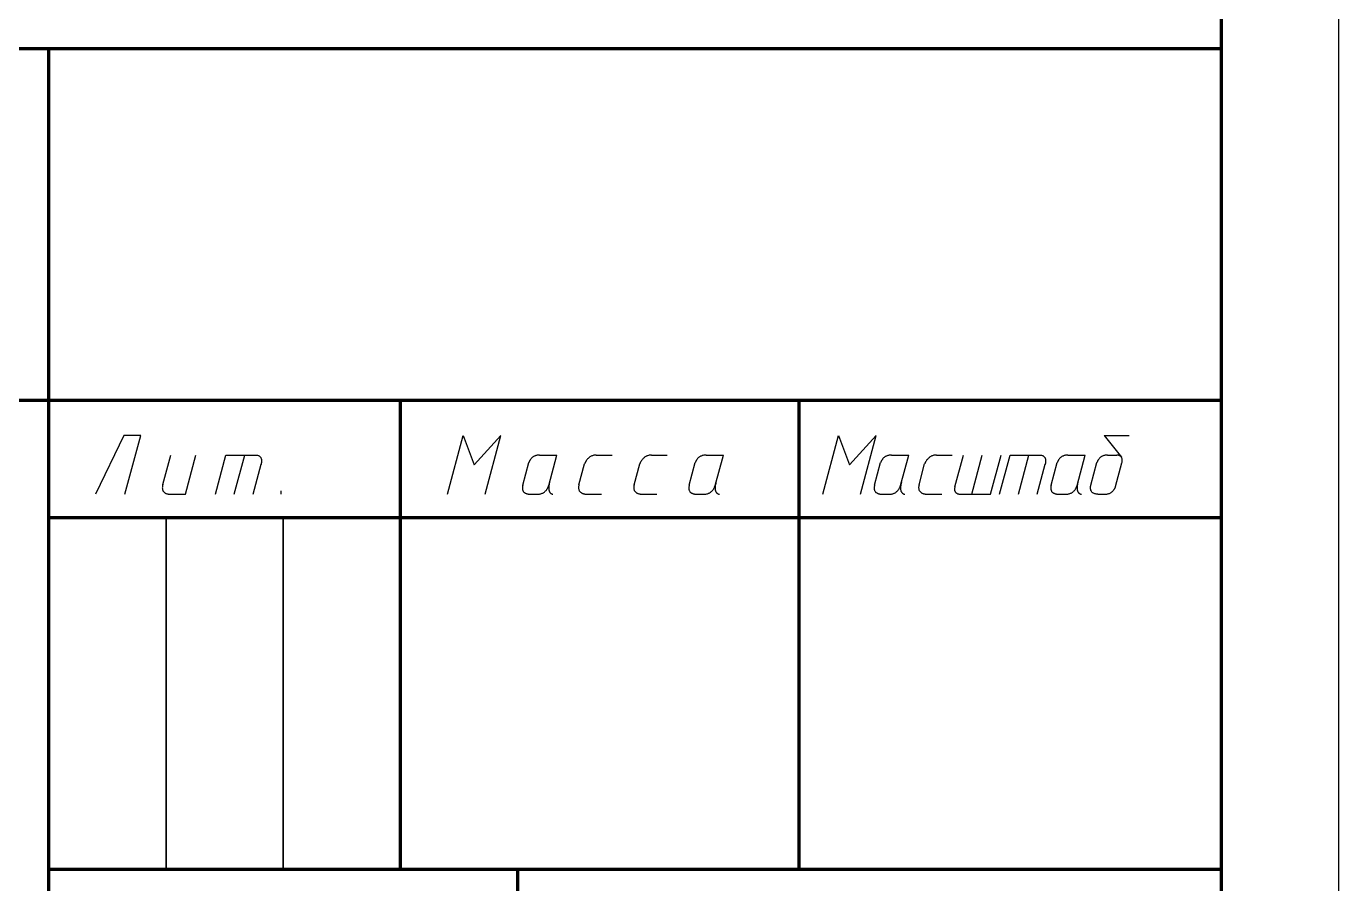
# Model space of a CAD drawing. Extents: x -100 to 346, y -219 to 96.
# Drawn here: x 261.9 to 345.8, y -182.1 to -127.2 of the extents above; entities that cross this region are included whole.
import ezdxf

# ---------------------------------------------------------------- set-up
doc = ezdxf.new("R2010")
doc.units = 0
doc.layers.get('0').update_dxf_attribs({"linetype": 'CONTINUOUS', "lineweight": 25})

msp = doc.modelspace()

# ---------------------------------------------------------------- linework, layer by layer
msp.add_line((345.848, -218.656), (345.848, 96.344))
at = {"lineweight": 70}
for p, q in [((338.348, -211.156), (338.348, 88.844)), ((60.848, -128.656), (338.348, -128.656)), ((263.348, -211.156), (263.348, -128.656)), ((158.348, -151.156), (338.348, -151.156)), ((285.848, -181.156), (285.848, -151.156)), ((311.348, -181.156), (311.348, -151.156)), ((263.348, -158.656), (338.348, -158.656)), ((285.848, -181.156), (263.348, -181.156)), ((338.348, -181.156), (285.848, -181.156)), ((293.348, -188.656), (293.348, -181.156))]:
    msp.add_line(p, q, dxfattribs=at)
at = {"linetype": 'CONTINUOUS', "lineweight": 25}
for p, q in [((268.157, -153.406), (266.348, -157.156)), ((269.228, -153.406), (268.157, -153.406)), ((268.223, -157.156), (269.228, -153.406)), ((288.848, -157.156), (289.853, -153.406)), ((288.848, -157.156), (289.853, -153.406)), ((289.853, -153.406), (290.555, -155.281)), ((292.261, -153.406), (290.555, -155.281)), ((291.257, -157.156), (292.261, -153.406)), ((270.642, -156.545), (271.148, -154.656)), ((272.086, -157.156), (272.756, -154.656)), ((274.006, -157.156), (274.676, -154.656)), ((274.676, -154.656), (276.563, -154.656)), ((275.21, -157.156), (275.88, -154.656)), ((276.415, -157.156), (276.926, -155.247)), ((276.563, -154.656), (276.612, -154.658)), ((276.612, -154.658), (276.657, -154.662)), ((276.657, -154.662), (276.698, -154.67)), ((276.698, -154.67), (276.735, -154.681)), ((276.735, -154.681), (276.769, -154.695)), ((276.769, -154.695), (276.799, -154.71)), ((276.799, -154.71), (276.826, -154.728)), ((276.826, -154.728), (276.85, -154.748)), ((276.85, -154.748), (276.871, -154.77)), ((276.871, -154.77), (276.889, -154.793)), ((276.889, -154.793), (276.904, -154.817)), ((276.904, -154.817), (276.917, -154.843)), ((276.917, -154.843), (276.928, -154.869)), ((276.926, -155.248), (276.924, -155.254)), ((276.928, -155.239), (276.926, -155.248)), ((276.928, -154.869), (276.937, -154.896)), ((276.931, -155.227), (276.928, -155.239)), ((276.934, -155.213), (276.931, -155.227)), ((276.938, -155.196), (276.934, -155.213)), ((276.937, -154.896), (276.944, -154.924)), ((276.941, -155.178), (276.938, -155.196)), ((276.945, -155.157), (276.941, -155.178)), ((276.944, -154.924), (276.949, -154.952)), ((276.948, -155.135), (276.945, -155.157)), ((276.951, -155.112), (276.948, -155.135)), ((276.949, -154.952), (276.952, -154.979)), ((276.953, -155.087), (276.951, -155.112)), ((276.952, -154.979), (276.954, -155.007)), ((276.954, -155.061), (276.953, -155.087)), ((276.954, -155.007), (276.955, -155.034)), ((276.955, -155.034), (276.954, -155.061)), ((293.665, -156.583), (294.052, -155.138)), ((294.054, -155.133), (294.052, -155.137)), ((294.052, -155.137), (294.052, -155.138)), ((294.056, -155.126), (294.054, -155.133)), ((294.059, -155.116), (294.056, -155.126)), ((294.063, -155.105), (294.059, -155.116)), ((294.069, -155.091), (294.063, -155.105)), ((294.076, -155.076), (294.069, -155.091)), ((294.083, -155.058), (294.076, -155.076)), ((294.092, -155.04), (294.083, -155.058)), ((294.103, -155.02), (294.092, -155.04)), ((294.115, -154.999), (294.103, -155.02)), ((294.128, -154.977), (294.115, -154.999)), ((294.143, -154.955), (294.128, -154.977)), ((294.16, -154.932), (294.143, -154.955)), ((294.178, -154.909), (294.16, -154.932)), ((294.198, -154.885), (294.178, -154.909)), ((294.219, -154.862), (294.198, -154.885)), ((294.243, -154.839), (294.219, -154.862)), ((294.268, -154.817), (294.243, -154.839)), ((294.295, -154.795), (294.268, -154.817)), ((294.324, -154.774), (294.295, -154.795)), ((294.356, -154.754), (294.324, -154.774)), ((294.389, -154.736), (294.356, -154.754)), ((294.425, -154.719), (294.389, -154.736)), ((294.463, -154.703), (294.425, -154.719)), ((294.503, -154.689), (294.463, -154.703)), ((294.545, -154.678), (294.503, -154.689)), ((294.59, -154.669), (294.545, -154.678)), ((294.638, -154.662), (294.59, -154.669)), ((294.687, -154.657), (294.638, -154.662)), ((294.74, -154.656), (294.687, -154.657)), ((294.74, -154.656), (295.848, -154.656)), ((295.327, -156.599), (295.848, -154.656)), ((297.258, -156.559), (297.616, -155.221)), ((297.618, -155.218), (297.616, -155.221)), ((297.616, -155.221), (297.616, -155.221)), ((297.62, -155.211), (297.618, -155.218)), ((297.624, -155.201), (297.62, -155.211)), ((297.63, -155.188), (297.624, -155.201)), ((297.636, -155.173), (297.63, -155.188)), ((297.644, -155.155), (297.636, -155.173)), ((297.654, -155.136), (297.644, -155.155)), ((297.665, -155.114), (297.654, -155.136)), ((297.678, -155.091), (297.665, -155.114)), ((297.692, -155.066), (297.678, -155.091)), ((297.708, -155.041), (297.692, -155.066)), ((297.725, -155.014), (297.708, -155.041)), ((297.744, -154.987), (297.725, -155.014)), ((297.765, -154.959), (297.744, -154.987)), ((297.788, -154.932), (297.765, -154.959)), ((297.812, -154.904), (297.788, -154.932)), ((297.839, -154.876), (297.812, -154.904)), ((297.867, -154.849), (297.839, -154.876)), ((297.897, -154.823), (297.867, -154.849)), ((297.929, -154.798), (297.897, -154.823)), ((297.963, -154.774), (297.929, -154.798)), ((298, -154.752), (297.963, -154.774)), ((298.038, -154.732), (298, -154.752)), ((298.078, -154.713), (298.038, -154.732)), ((298.121, -154.696), (298.078, -154.713)), ((298.166, -154.682), (298.121, -154.696)), ((298.213, -154.671), (298.166, -154.682)), ((298.262, -154.663), (298.213, -154.671)), ((298.314, -154.658), (298.262, -154.663)), ((298.368, -154.656), (298.314, -154.658)), ((298.368, -154.656), (299.376, -154.656)), ((300.786, -156.559), (301.144, -155.221)), ((301.145, -155.221), (301.144, -155.221)), ((301.146, -155.218), (301.145, -155.221)), ((301.149, -155.211), (301.146, -155.218)), ((301.153, -155.201), (301.149, -155.211)), ((301.158, -155.188), (301.153, -155.201)), ((301.164, -155.173), (301.158, -155.188)), ((301.173, -155.155), (301.164, -155.173)), ((301.182, -155.136), (301.173, -155.155)), ((301.193, -155.114), (301.182, -155.136)), ((301.206, -155.091), (301.193, -155.114)), ((301.22, -155.066), (301.206, -155.091)), ((301.236, -155.041), (301.22, -155.066)), ((301.253, -155.014), (301.236, -155.041)), ((301.272, -154.987), (301.253, -155.014)), ((301.293, -154.959), (301.272, -154.987)), ((301.316, -154.932), (301.293, -154.959)), ((301.341, -154.904), (301.316, -154.932)), ((301.367, -154.876), (301.341, -154.904)), ((301.395, -154.849), (301.367, -154.876)), ((301.425, -154.823), (301.395, -154.849)), ((301.457, -154.798), (301.425, -154.823)), ((301.492, -154.774), (301.457, -154.798)), ((301.528, -154.752), (301.492, -154.774)), ((301.566, -154.732), (301.528, -154.752)), ((301.607, -154.713), (301.566, -154.732)), ((301.649, -154.696), (301.607, -154.713)), ((301.694, -154.682), (301.649, -154.696)), ((301.741, -154.671), (301.694, -154.682)), ((301.79, -154.663), (301.741, -154.671)), ((301.842, -154.658), (301.79, -154.663)), ((301.896, -154.656), (301.842, -154.658)), ((301.896, -154.656), (302.904, -154.656)), ((304.308, -156.583), (304.695, -155.138)), ((304.697, -155.133), (304.695, -155.137)), ((304.695, -155.137), (304.695, -155.138)), ((304.699, -155.126), (304.697, -155.133)), ((304.702, -155.116), (304.699, -155.126)), ((304.706, -155.105), (304.702, -155.116)), ((304.712, -155.091), (304.706, -155.105)), ((304.718, -155.076), (304.712, -155.091)), ((304.726, -155.058), (304.718, -155.076)), ((304.735, -155.04), (304.726, -155.058)), ((304.746, -155.02), (304.735, -155.04)), ((304.758, -154.999), (304.746, -155.02)), ((304.771, -154.977), (304.758, -154.999)), ((304.786, -154.955), (304.771, -154.977)), ((304.803, -154.932), (304.786, -154.955)), ((304.821, -154.909), (304.803, -154.932)), ((304.841, -154.885), (304.821, -154.909)), ((304.862, -154.862), (304.841, -154.885)), ((304.886, -154.839), (304.862, -154.862)), ((304.911, -154.817), (304.886, -154.839)), ((304.938, -154.795), (304.911, -154.817)), ((304.967, -154.774), (304.938, -154.795)), ((304.999, -154.754), (304.967, -154.774)), ((305.032, -154.736), (304.999, -154.754)), ((305.068, -154.719), (305.032, -154.736)), ((305.106, -154.703), (305.068, -154.719)), ((305.146, -154.689), (305.106, -154.703)), ((305.188, -154.678), (305.146, -154.689)), ((305.233, -154.669), (305.188, -154.678)), ((305.281, -154.662), (305.233, -154.669)), ((305.33, -154.657), (305.281, -154.662)), ((305.383, -154.656), (305.33, -154.657)), ((305.383, -154.656), (306.491, -154.656)), ((305.97, -156.599), (306.491, -154.656)), ((270.613, -156.706), (270.612, -156.753)), ((270.612, -156.753), (270.613, -156.796)), ((270.619, -156.656), (270.613, -156.706)), ((270.613, -156.796), (270.619, -156.836)), ((270.628, -156.603), (270.619, -156.656)), ((270.619, -156.836), (270.627, -156.873)), ((270.627, -156.873), (270.638, -156.907)), ((270.642, -156.545), (270.628, -156.603)), ((270.638, -156.907), (270.651, -156.938)), ((270.651, -156.938), (270.667, -156.966)), ((278.205, -157.156), (278.205, -156.948)), ((293.639, -156.734), (293.638, -156.778)), ((293.638, -156.778), (293.64, -156.818)), ((293.644, -156.687), (293.639, -156.734)), ((293.64, -156.818), (293.646, -156.856)), ((293.652, -156.637), (293.644, -156.687)), ((293.646, -156.856), (293.655, -156.89)), ((293.665, -156.583), (293.652, -156.637)), ((293.655, -156.89), (293.666, -156.922)), ((293.666, -156.922), (293.679, -156.951)), ((293.679, -156.951), (293.695, -156.978)), ((295.103, -156.971), (295.128, -156.945)), ((295.128, -156.945), (295.152, -156.919)), ((295.152, -156.919), (295.174, -156.892)), ((295.174, -156.892), (295.194, -156.865)), ((295.194, -156.865), (295.213, -156.839)), ((295.213, -156.839), (295.23, -156.812)), ((295.23, -156.812), (295.246, -156.786)), ((295.246, -156.786), (295.26, -156.761)), ((295.26, -156.761), (295.272, -156.737)), ((295.272, -156.737), (295.283, -156.714)), ((295.283, -156.714), (295.293, -156.693)), ((295.293, -156.693), (295.301, -156.673)), ((295.301, -156.673), (295.308, -156.655)), ((295.308, -156.655), (295.314, -156.639)), ((295.314, -156.639), (295.319, -156.626)), ((295.319, -156.626), (295.323, -156.615)), ((295.323, -156.615), (295.325, -156.606)), ((295.324, -156.718), (295.323, -156.767)), ((295.323, -156.767), (295.324, -156.812)), ((295.328, -156.666), (295.324, -156.718)), ((295.324, -156.812), (295.328, -156.853)), ((295.325, -156.606), (295.327, -156.601)), ((295.327, -156.601), (295.327, -156.599)), ((295.335, -156.609), (295.328, -156.666)), ((295.328, -156.853), (295.334, -156.891)), ((295.334, -156.891), (295.342, -156.925)), ((295.346, -156.549), (295.335, -156.609)), ((295.342, -156.925), (295.352, -156.957)), ((295.359, -156.484), (295.346, -156.549)), ((295.352, -156.957), (295.363, -156.985)), ((295.377, -156.414), (295.359, -156.484)), ((297.236, -156.667), (297.232, -156.716)), ((297.232, -156.716), (297.232, -156.762)), ((297.232, -156.762), (297.235, -156.804)), ((297.235, -156.804), (297.242, -156.843)), ((297.245, -156.615), (297.236, -156.667)), ((297.242, -156.843), (297.252, -156.879)), ((297.258, -156.559), (297.245, -156.615)), ((297.252, -156.879), (297.265, -156.912)), ((297.265, -156.912), (297.281, -156.943)), ((297.281, -156.943), (297.299, -156.97)), ((300.764, -156.667), (300.76, -156.716)), ((300.76, -156.716), (300.76, -156.762)), ((300.76, -156.762), (300.763, -156.804)), ((300.763, -156.804), (300.77, -156.843)), ((300.773, -156.615), (300.764, -156.667)), ((300.77, -156.843), (300.78, -156.879)), ((300.786, -156.559), (300.773, -156.615)), ((300.78, -156.879), (300.793, -156.912)), ((300.793, -156.912), (300.809, -156.943)), ((300.809, -156.943), (300.827, -156.97)), ((304.282, -156.734), (304.281, -156.778)), ((304.281, -156.778), (304.283, -156.818)), ((304.287, -156.687), (304.282, -156.734)), ((304.283, -156.818), (304.289, -156.856)), ((304.295, -156.637), (304.287, -156.687)), ((304.289, -156.856), (304.297, -156.89)), ((304.308, -156.583), (304.295, -156.637)), ((304.297, -156.89), (304.309, -156.922)), ((304.309, -156.922), (304.322, -156.951)), ((304.322, -156.951), (304.338, -156.978)), ((305.746, -156.971), (305.771, -156.945)), ((305.771, -156.945), (305.795, -156.919)), ((305.795, -156.919), (305.817, -156.892)), ((305.817, -156.892), (305.837, -156.865)), ((305.837, -156.865), (305.856, -156.839)), ((305.856, -156.839), (305.873, -156.812)), ((305.873, -156.812), (305.889, -156.786)), ((305.889, -156.786), (305.902, -156.761)), ((305.902, -156.761), (305.915, -156.737)), ((305.915, -156.737), (305.926, -156.714)), ((305.926, -156.714), (305.936, -156.693)), ((305.936, -156.693), (305.944, -156.673)), ((305.944, -156.673), (305.951, -156.655)), ((305.951, -156.655), (305.957, -156.639)), ((305.957, -156.639), (305.962, -156.626)), ((305.962, -156.626), (305.966, -156.615)), ((305.966, -156.615), (305.968, -156.606)), ((305.967, -156.718), (305.966, -156.767)), ((305.966, -156.767), (305.967, -156.812)), ((305.971, -156.666), (305.967, -156.718)), ((305.967, -156.812), (305.971, -156.853)), ((305.968, -156.606), (305.97, -156.601)), ((305.97, -156.601), (305.97, -156.599)), ((305.978, -156.609), (305.971, -156.666)), ((305.971, -156.853), (305.977, -156.891)), ((305.977, -156.891), (305.985, -156.925)), ((305.989, -156.549), (305.978, -156.609)), ((305.985, -156.925), (305.995, -156.957)), ((306.002, -156.484), (305.989, -156.549)), ((305.995, -156.957), (306.006, -156.985)), ((306.02, -156.414), (306.002, -156.484)), ((270.667, -156.966), (270.684, -156.992)), ((270.684, -156.992), (270.704, -157.015)), ((270.704, -157.015), (270.724, -157.036)), ((270.724, -157.036), (270.747, -157.055)), ((270.747, -157.055), (270.77, -157.072)), ((270.77, -157.072), (270.794, -157.087)), ((270.794, -157.087), (270.818, -157.1)), ((270.818, -157.1), (270.843, -157.111)), ((270.843, -157.111), (270.867, -157.12)), ((270.867, -157.12), (270.892, -157.129)), ((270.892, -157.129), (270.916, -157.135)), ((270.916, -157.135), (270.939, -157.141)), ((270.939, -157.141), (270.961, -157.145)), ((270.961, -157.145), (270.982, -157.149)), ((270.982, -157.149), (271.001, -157.151)), ((271.001, -157.151), (271.019, -157.153)), ((271.019, -157.153), (271.035, -157.155)), ((271.035, -157.155), (271.048, -157.155)), ((271.048, -157.155), (271.059, -157.156)), ((271.059, -157.156), (271.068, -157.156)), ((271.068, -157.156), (271.073, -157.156)), ((271.073, -157.156), (272.086, -157.156)), ((293.695, -156.978), (293.713, -157.002)), ((293.713, -157.002), (293.732, -157.024)), ((293.732, -157.024), (293.753, -157.044)), ((293.753, -157.044), (293.775, -157.061)), ((293.775, -157.061), (293.798, -157.077)), ((293.798, -157.077), (293.822, -157.091)), ((293.822, -157.091), (293.846, -157.103)), ((293.846, -157.103), (293.871, -157.114)), ((293.871, -157.114), (293.895, -157.123)), ((293.895, -157.123), (293.919, -157.13)), ((293.919, -157.13), (293.943, -157.137)), ((293.943, -157.137), (293.966, -157.142)), ((293.966, -157.142), (293.987, -157.146)), ((293.987, -157.146), (294.008, -157.149)), ((294.008, -157.149), (294.027, -157.152)), ((294.027, -157.152), (294.044, -157.153)), ((294.044, -157.153), (294.059, -157.155)), ((294.059, -157.155), (294.072, -157.155)), ((294.072, -157.155), (294.083, -157.156)), ((294.083, -157.156), (294.091, -157.156)), ((294.091, -157.156), (294.095, -157.156)), ((294.095, -157.156), (294.635, -157.156)), ((294.635, -157.156), (294.687, -157.154)), ((294.687, -157.154), (294.735, -157.149)), ((294.735, -157.149), (294.782, -157.141)), ((294.782, -157.141), (294.826, -157.131)), ((294.826, -157.131), (294.868, -157.117)), ((294.868, -157.117), (294.908, -157.102)), ((294.908, -157.102), (294.945, -157.084)), ((294.945, -157.084), (294.981, -157.064)), ((294.981, -157.064), (295.014, -157.043)), ((295.014, -157.043), (295.046, -157.02)), ((295.046, -157.02), (295.075, -156.996)), ((295.075, -156.996), (295.103, -156.971)), ((295.363, -156.985), (295.375, -157.011)), ((295.375, -157.011), (295.389, -157.034)), ((295.389, -157.034), (295.404, -157.054)), ((295.404, -157.054), (295.419, -157.072)), ((295.419, -157.072), (295.435, -157.088)), ((295.435, -157.088), (295.451, -157.101)), ((295.451, -157.101), (295.467, -157.113)), ((295.467, -157.113), (295.483, -157.123)), ((295.483, -157.123), (295.499, -157.131)), ((295.499, -157.131), (295.515, -157.138)), ((295.515, -157.138), (295.529, -157.143)), ((295.529, -157.143), (295.543, -157.147)), ((295.543, -157.147), (295.555, -157.15)), ((295.555, -157.15), (295.567, -157.153)), ((295.567, -157.153), (295.576, -157.154)), ((295.576, -157.154), (295.584, -157.155)), ((295.584, -157.155), (295.59, -157.156)), ((295.59, -157.156), (295.593, -157.156)), ((295.593, -157.156), (295.595, -157.156)), ((297.299, -156.97), (297.319, -156.996)), ((297.319, -156.996), (297.341, -157.018)), ((297.341, -157.018), (297.364, -157.039)), ((297.364, -157.039), (297.389, -157.057)), ((297.389, -157.057), (297.414, -157.074)), ((297.414, -157.074), (297.441, -157.088)), ((297.441, -157.088), (297.467, -157.101)), ((297.467, -157.101), (297.494, -157.112)), ((297.494, -157.112), (297.521, -157.121)), ((297.521, -157.121), (297.547, -157.129)), ((297.547, -157.129), (297.573, -157.136)), ((297.573, -157.136), (297.598, -157.141)), ((297.598, -157.141), (297.621, -157.146)), ((297.621, -157.146), (297.643, -157.149)), ((297.643, -157.149), (297.664, -157.152)), ((297.664, -157.152), (297.682, -157.153)), ((297.682, -157.153), (297.698, -157.155)), ((297.698, -157.155), (297.711, -157.155)), ((297.711, -157.155), (297.722, -157.156)), ((297.722, -157.156), (297.729, -157.156)), ((297.729, -157.156), (297.733, -157.156)), ((297.733, -157.156), (298.706, -157.156)), ((300.827, -156.97), (300.847, -156.996)), ((300.847, -156.996), (300.869, -157.018)), ((300.869, -157.018), (300.892, -157.039)), ((300.892, -157.039), (300.917, -157.057)), ((300.917, -157.057), (300.942, -157.074)), ((300.942, -157.074), (300.969, -157.088)), ((300.969, -157.088), (300.995, -157.101)), ((300.995, -157.101), (301.022, -157.112)), ((301.022, -157.112), (301.049, -157.121)), ((301.049, -157.121), (301.076, -157.129)), ((301.076, -157.129), (301.101, -157.136)), ((301.101, -157.136), (301.126, -157.141)), ((301.126, -157.141), (301.15, -157.146)), ((301.15, -157.146), (301.172, -157.149)), ((301.172, -157.149), (301.192, -157.152)), ((301.192, -157.152), (301.21, -157.153)), ((301.21, -157.153), (301.226, -157.155)), ((301.226, -157.155), (301.239, -157.155)), ((301.239, -157.155), (301.25, -157.156)), ((301.25, -157.156), (301.257, -157.156)), ((301.257, -157.156), (301.261, -157.156)), ((301.261, -157.156), (302.234, -157.156)), ((304.338, -156.978), (304.356, -157.002)), ((304.356, -157.002), (304.375, -157.024)), ((304.375, -157.024), (304.396, -157.044)), ((304.396, -157.044), (304.418, -157.061)), ((304.418, -157.061), (304.441, -157.077)), ((304.441, -157.077), (304.465, -157.091)), ((304.465, -157.091), (304.489, -157.103)), ((304.489, -157.103), (304.514, -157.114)), ((304.514, -157.114), (304.538, -157.123)), ((304.538, -157.123), (304.562, -157.13)), ((304.562, -157.13), (304.586, -157.137)), ((304.586, -157.137), (304.608, -157.142)), ((304.608, -157.142), (304.63, -157.146)), ((304.63, -157.146), (304.651, -157.149)), ((304.651, -157.149), (304.67, -157.152)), ((304.67, -157.152), (304.687, -157.153)), ((304.687, -157.153), (304.702, -157.155)), ((304.702, -157.155), (304.715, -157.155)), ((304.715, -157.155), (304.726, -157.156)), ((304.726, -157.156), (304.734, -157.156)), ((304.734, -157.156), (304.738, -157.156)), ((304.738, -157.156), (305.278, -157.156)), ((305.278, -157.156), (305.33, -157.154)), ((305.33, -157.154), (305.378, -157.149)), ((305.378, -157.149), (305.425, -157.141)), ((305.425, -157.141), (305.469, -157.131)), ((305.469, -157.131), (305.511, -157.117)), ((305.511, -157.117), (305.551, -157.102)), ((305.551, -157.102), (305.588, -157.084)), ((305.588, -157.084), (305.624, -157.064)), ((305.624, -157.064), (305.657, -157.043)), ((305.657, -157.043), (305.689, -157.02)), ((305.689, -157.02), (305.718, -156.996)), ((305.718, -156.996), (305.746, -156.971)), ((306.006, -156.985), (306.018, -157.011)), ((306.018, -157.011), (306.032, -157.034)), ((306.032, -157.034), (306.047, -157.054)), ((306.047, -157.054), (306.062, -157.072)), ((306.062, -157.072), (306.078, -157.088)), ((306.078, -157.088), (306.094, -157.101)), ((306.094, -157.101), (306.11, -157.113)), ((306.11, -157.113), (306.126, -157.123)), ((306.126, -157.123), (306.142, -157.131)), ((306.142, -157.131), (306.158, -157.138)), ((306.158, -157.138), (306.172, -157.143)), ((306.172, -157.143), (306.186, -157.147)), ((306.186, -157.147), (306.198, -157.15)), ((306.198, -157.15), (306.209, -157.153)), ((306.209, -157.153), (306.219, -157.154)), ((306.219, -157.154), (306.227, -157.155)), ((306.227, -157.155), (306.233, -157.156)), ((306.233, -157.156), (306.236, -157.156)), ((306.236, -157.156), (306.238, -157.156))]:
    msp.add_line(p, q, dxfattribs=at)
at = {"color": 7, "linetype": 'CONTINUOUS', "lineweight": 25}
for p, q in [((312.848, -157.156), (313.853, -153.406)), ((312.848, -157.156), (313.853, -153.406)), ((313.853, -153.406), (314.555, -155.281)), ((316.261, -153.406), (314.555, -155.281)), ((315.257, -157.156), (316.261, -153.406)), ((330.844, -153.406), (332.453, -153.406)), ((330.844, -153.406), (331.951, -154.797)), ((316.165, -156.583), (316.552, -155.138)), ((316.554, -155.133), (316.552, -155.137)), ((316.552, -155.137), (316.552, -155.138)), ((316.556, -155.126), (316.554, -155.133)), ((316.559, -155.116), (316.556, -155.126)), ((316.563, -155.105), (316.559, -155.116)), ((316.569, -155.091), (316.563, -155.105)), ((316.576, -155.076), (316.569, -155.091)), ((316.583, -155.058), (316.576, -155.076)), ((316.592, -155.04), (316.583, -155.058)), ((316.603, -155.02), (316.592, -155.04)), ((316.615, -154.999), (316.603, -155.02)), ((316.628, -154.977), (316.615, -154.999)), ((316.643, -154.955), (316.628, -154.977)), ((316.66, -154.932), (316.643, -154.955)), ((316.678, -154.909), (316.66, -154.932)), ((316.698, -154.885), (316.678, -154.909)), ((316.719, -154.862), (316.698, -154.885)), ((316.743, -154.839), (316.719, -154.862)), ((316.768, -154.817), (316.743, -154.839)), ((316.795, -154.795), (316.768, -154.817)), ((316.824, -154.774), (316.795, -154.795)), ((316.856, -154.754), (316.824, -154.774)), ((316.889, -154.736), (316.856, -154.754)), ((316.925, -154.719), (316.889, -154.736)), ((316.963, -154.703), (316.925, -154.719)), ((317.003, -154.689), (316.963, -154.703)), ((317.045, -154.678), (317.003, -154.689)), ((317.09, -154.669), (317.045, -154.678)), ((317.138, -154.662), (317.09, -154.669)), ((317.187, -154.657), (317.138, -154.662)), ((317.24, -154.656), (317.187, -154.657)), ((317.24, -154.656), (318.348, -154.656)), ((317.827, -156.599), (318.348, -154.656)), ((319.008, -156.559), (319.366, -155.221)), ((319.368, -155.218), (319.366, -155.221)), ((319.366, -155.221), (319.366, -155.221)), ((319.37, -155.211), (319.368, -155.218)), ((319.374, -155.201), (319.37, -155.211)), ((319.38, -155.188), (319.374, -155.201)), ((319.386, -155.173), (319.38, -155.188)), ((319.394, -155.155), (319.386, -155.173)), ((319.404, -155.136), (319.394, -155.155)), ((319.415, -155.114), (319.404, -155.136)), ((319.428, -155.091), (319.415, -155.114)), ((319.442, -155.066), (319.428, -155.091)), ((319.458, -155.041), (319.442, -155.066)), ((319.475, -155.014), (319.458, -155.041)), ((319.494, -154.987), (319.475, -155.014)), ((319.515, -154.959), (319.494, -154.987)), ((319.538, -154.932), (319.515, -154.959)), ((319.562, -154.904), (319.538, -154.932)), ((319.589, -154.876), (319.562, -154.904)), ((319.617, -154.849), (319.589, -154.876)), ((319.647, -154.823), (319.617, -154.849)), ((319.679, -154.798), (319.647, -154.823)), ((319.713, -154.774), (319.679, -154.798)), ((319.75, -154.752), (319.713, -154.774)), ((319.788, -154.732), (319.75, -154.752)), ((319.828, -154.713), (319.788, -154.732)), ((319.871, -154.696), (319.828, -154.713)), ((319.916, -154.682), (319.871, -154.696)), ((319.963, -154.671), (319.916, -154.682)), ((320.012, -154.663), (319.963, -154.671)), ((320.064, -154.658), (320.012, -154.663)), ((320.118, -154.656), (320.064, -154.658)), ((320.118, -154.656), (321.126, -154.656)), ((321.301, -156.69), (321.846, -154.656)), ((322.38, -157.156), (323.05, -154.656)), ((323.584, -157.156), (324.254, -154.656)), ((324.154, -157.156), (324.824, -154.656)), ((324.824, -154.656), (326.711, -154.656)), ((325.358, -157.156), (326.028, -154.656)), ((326.563, -157.156), (327.074, -155.247)), ((326.711, -154.656), (326.76, -154.658)), ((326.76, -154.658), (326.805, -154.662)), ((326.805, -154.662), (326.846, -154.67)), ((326.846, -154.67), (326.883, -154.681)), ((326.883, -154.681), (326.917, -154.695)), ((326.917, -154.695), (326.947, -154.71)), ((326.947, -154.71), (326.974, -154.728)), ((326.974, -154.728), (326.998, -154.748)), ((326.998, -154.748), (327.019, -154.77)), ((327.019, -154.77), (327.037, -154.793)), ((327.037, -154.793), (327.052, -154.817)), ((327.052, -154.817), (327.065, -154.843)), ((327.065, -154.843), (327.076, -154.869)), ((327.074, -155.248), (327.072, -155.254)), ((327.076, -155.239), (327.074, -155.248)), ((327.076, -154.869), (327.085, -154.896)), ((327.079, -155.227), (327.076, -155.239)), ((327.082, -155.213), (327.079, -155.227)), ((327.086, -155.196), (327.082, -155.213)), ((327.085, -154.896), (327.092, -154.924)), ((327.09, -155.178), (327.086, -155.196)), ((327.093, -155.157), (327.09, -155.178)), ((327.092, -154.924), (327.097, -154.952)), ((327.096, -155.135), (327.093, -155.157)), ((327.099, -155.112), (327.096, -155.135)), ((327.097, -154.952), (327.1, -154.979)), ((327.101, -155.087), (327.099, -155.112)), ((327.1, -154.979), (327.102, -155.007)), ((327.102, -155.061), (327.101, -155.087)), ((327.102, -155.007), (327.103, -155.034)), ((327.103, -155.034), (327.102, -155.061)), ((327.456, -156.583), (327.843, -155.138)), ((327.844, -155.137), (327.843, -155.138)), ((327.845, -155.133), (327.844, -155.137)), ((327.847, -155.126), (327.845, -155.133)), ((327.851, -155.116), (327.847, -155.126)), ((327.855, -155.105), (327.851, -155.116)), ((327.86, -155.091), (327.855, -155.105)), ((327.867, -155.076), (327.86, -155.091)), ((327.875, -155.058), (327.867, -155.076)), ((327.884, -155.04), (327.875, -155.058)), ((327.894, -155.02), (327.884, -155.04)), ((327.906, -154.999), (327.894, -155.02)), ((327.92, -154.977), (327.906, -154.999)), ((327.935, -154.955), (327.92, -154.977)), ((327.951, -154.932), (327.935, -154.955)), ((327.969, -154.909), (327.951, -154.932)), ((327.989, -154.885), (327.969, -154.909)), ((328.011, -154.862), (327.989, -154.885)), ((328.034, -154.839), (328.011, -154.862)), ((328.059, -154.817), (328.034, -154.839)), ((328.087, -154.795), (328.059, -154.817)), ((328.116, -154.774), (328.087, -154.795)), ((328.147, -154.754), (328.116, -154.774)), ((328.181, -154.736), (328.147, -154.754)), ((328.216, -154.719), (328.181, -154.736)), ((328.254, -154.703), (328.216, -154.719)), ((328.294, -154.689), (328.254, -154.703)), ((328.337, -154.678), (328.294, -154.689)), ((328.382, -154.669), (328.337, -154.678)), ((328.429, -154.662), (328.382, -154.669)), ((328.479, -154.657), (328.429, -154.662)), ((328.531, -154.656), (328.479, -154.657)), ((328.531, -154.656), (329.639, -154.656)), ((329.119, -156.599), (329.639, -154.656)), ((329.993, -156.582), (330.38, -155.136)), ((330.381, -155.136), (330.38, -155.136)), ((330.382, -155.133), (330.381, -155.136)), ((330.384, -155.126), (330.382, -155.133)), ((330.387, -155.118), (330.384, -155.126)), ((330.391, -155.107), (330.387, -155.118)), ((330.396, -155.093), (330.391, -155.107)), ((330.402, -155.078), (330.396, -155.093)), ((330.41, -155.061), (330.402, -155.078)), ((330.419, -155.043), (330.41, -155.061)), ((330.429, -155.023), (330.419, -155.043)), ((330.441, -155.002), (330.429, -155.023)), ((330.454, -154.98), (330.441, -155.002)), ((330.468, -154.957), (330.454, -154.98)), ((330.484, -154.934), (330.468, -154.957)), ((330.502, -154.91), (330.484, -154.934)), ((330.522, -154.887), (330.502, -154.91)), ((330.543, -154.863), (330.522, -154.887)), ((330.566, -154.84), (330.543, -154.863)), ((330.59, -154.817), (330.566, -154.84)), ((330.617, -154.795), (330.59, -154.817)), ((330.645, -154.774), (330.617, -154.795)), ((330.676, -154.754), (330.645, -154.774)), ((330.709, -154.735), (330.676, -154.754)), ((330.743, -154.718), (330.709, -154.735)), ((330.78, -154.702), (330.743, -154.718)), ((330.819, -154.688), (330.78, -154.702)), ((330.86, -154.677), (330.819, -154.688)), ((330.904, -154.668), (330.86, -154.677)), ((330.95, -154.661), (330.904, -154.668)), ((330.998, -154.657), (330.95, -154.661)), ((331.049, -154.656), (330.998, -154.657)), ((331.049, -154.656), (331.664, -154.656)), ((331.58, -156.662), (331.982, -155.163)), ((331.665, -154.656), (331.664, -154.656)), ((331.669, -154.656), (331.665, -154.656)), ((331.675, -154.656), (331.669, -154.656)), ((331.683, -154.657), (331.675, -154.656)), ((331.693, -154.658), (331.683, -154.657)), ((331.705, -154.66), (331.693, -154.658)), ((331.719, -154.662), (331.705, -154.66)), ((331.734, -154.665), (331.719, -154.662)), ((331.751, -154.669), (331.734, -154.665)), ((331.768, -154.673), (331.751, -154.669)), ((331.786, -154.679), (331.768, -154.673)), ((331.805, -154.686), (331.786, -154.679)), ((331.824, -154.694), (331.805, -154.686)), ((331.843, -154.703), (331.824, -154.694)), ((331.862, -154.714), (331.843, -154.703)), ((331.881, -154.726), (331.862, -154.714)), ((331.899, -154.74), (331.881, -154.726)), ((331.917, -154.756), (331.899, -154.74)), ((331.933, -154.773), (331.917, -154.756)), ((331.949, -154.793), (331.933, -154.773)), ((331.963, -154.814), (331.949, -154.793)), ((331.975, -154.838), (331.963, -154.814)), ((331.986, -154.864), (331.975, -154.838)), ((331.982, -155.163), (331.993, -155.115)), ((331.995, -154.892), (331.986, -154.864)), ((331.993, -155.115), (332.001, -155.071)), ((332.001, -154.922), (331.995, -154.892)), ((332.005, -154.955), (332.001, -154.922)), ((332.001, -155.071), (332.005, -155.03)), ((332.007, -154.991), (332.005, -154.955)), ((332.005, -155.03), (332.007, -154.991)), ((316.139, -156.734), (316.138, -156.778)), ((316.138, -156.778), (316.14, -156.818)), ((316.144, -156.687), (316.139, -156.734)), ((316.14, -156.818), (316.146, -156.856)), ((316.152, -156.637), (316.144, -156.687)), ((316.146, -156.856), (316.155, -156.89)), ((316.165, -156.583), (316.152, -156.637)), ((316.155, -156.89), (316.166, -156.922)), ((316.166, -156.922), (316.179, -156.951)), ((316.179, -156.951), (316.195, -156.978)), ((317.603, -156.971), (317.628, -156.945)), ((317.628, -156.945), (317.652, -156.919)), ((317.652, -156.919), (317.674, -156.892)), ((317.674, -156.892), (317.694, -156.865)), ((317.694, -156.865), (317.713, -156.839)), ((317.713, -156.839), (317.73, -156.812)), ((317.73, -156.812), (317.746, -156.786)), ((317.746, -156.786), (317.76, -156.761)), ((317.76, -156.761), (317.772, -156.737)), ((317.772, -156.737), (317.783, -156.714)), ((317.783, -156.714), (317.793, -156.693)), ((317.793, -156.693), (317.801, -156.673)), ((317.801, -156.673), (317.808, -156.655)), ((317.808, -156.655), (317.814, -156.639)), ((317.814, -156.639), (317.819, -156.626)), ((317.819, -156.626), (317.823, -156.615)), ((317.823, -156.615), (317.825, -156.606)), ((317.824, -156.718), (317.823, -156.767)), ((317.823, -156.767), (317.824, -156.812)), ((317.828, -156.666), (317.824, -156.718)), ((317.824, -156.812), (317.828, -156.853)), ((317.825, -156.606), (317.827, -156.601)), ((317.827, -156.601), (317.827, -156.599)), ((317.835, -156.609), (317.828, -156.666)), ((317.828, -156.853), (317.834, -156.891)), ((317.834, -156.891), (317.842, -156.925)), ((317.846, -156.549), (317.835, -156.609)), ((317.842, -156.925), (317.852, -156.957)), ((317.859, -156.484), (317.846, -156.549)), ((317.852, -156.957), (317.863, -156.985)), ((317.877, -156.414), (317.859, -156.484)), ((318.986, -156.667), (318.982, -156.716)), ((318.982, -156.716), (318.982, -156.762)), ((318.982, -156.762), (318.985, -156.804)), ((318.985, -156.804), (318.992, -156.843)), ((318.995, -156.615), (318.986, -156.667)), ((318.992, -156.843), (319.002, -156.879)), ((319.008, -156.559), (318.995, -156.615)), ((319.002, -156.879), (319.015, -156.912)), ((319.015, -156.912), (319.031, -156.943)), ((319.031, -156.943), (319.049, -156.97)), ((321.28, -156.813), (321.279, -156.848)), ((321.279, -156.848), (321.28, -156.881)), ((321.284, -156.774), (321.28, -156.813)), ((321.28, -156.881), (321.284, -156.912)), ((321.291, -156.734), (321.284, -156.774)), ((321.284, -156.912), (321.291, -156.94)), ((321.301, -156.69), (321.291, -156.734)), ((321.291, -156.94), (321.3, -156.966)), ((327.43, -156.734), (327.429, -156.778)), ((327.429, -156.778), (327.432, -156.818)), ((327.435, -156.687), (327.43, -156.734)), ((327.432, -156.818), (327.437, -156.856)), ((327.444, -156.637), (327.435, -156.687)), ((327.437, -156.856), (327.446, -156.89)), ((327.456, -156.583), (327.444, -156.637)), ((327.446, -156.89), (327.457, -156.922)), ((327.457, -156.922), (327.471, -156.951)), ((327.471, -156.951), (327.487, -156.978)), ((328.894, -156.971), (328.92, -156.945)), ((328.92, -156.945), (328.943, -156.919)), ((328.943, -156.919), (328.966, -156.892)), ((328.966, -156.892), (328.986, -156.865)), ((328.986, -156.865), (329.004, -156.839)), ((329.004, -156.839), (329.022, -156.812)), ((329.022, -156.812), (329.037, -156.786)), ((329.037, -156.786), (329.051, -156.761)), ((329.051, -156.761), (329.063, -156.737)), ((329.063, -156.737), (329.075, -156.714)), ((329.075, -156.714), (329.084, -156.693)), ((329.084, -156.693), (329.093, -156.673)), ((329.093, -156.673), (329.1, -156.655)), ((329.1, -156.655), (329.106, -156.639)), ((329.106, -156.639), (329.11, -156.626)), ((329.11, -156.626), (329.114, -156.615)), ((329.114, -156.615), (329.117, -156.606)), ((329.116, -156.718), (329.114, -156.767)), ((329.114, -156.767), (329.116, -156.812)), ((329.12, -156.666), (329.116, -156.718)), ((329.116, -156.812), (329.12, -156.853)), ((329.117, -156.606), (329.118, -156.601)), ((329.118, -156.601), (329.119, -156.599)), ((329.127, -156.609), (329.12, -156.666)), ((329.12, -156.853), (329.125, -156.891)), ((329.125, -156.891), (329.133, -156.925)), ((329.137, -156.549), (329.127, -156.609)), ((329.133, -156.925), (329.143, -156.957)), ((329.151, -156.484), (329.137, -156.549)), ((329.143, -156.957), (329.154, -156.985)), ((329.168, -156.414), (329.151, -156.484)), ((329.973, -156.734), (329.974, -156.71)), ((329.973, -156.759), (329.973, -156.734)), ((329.974, -156.784), (329.973, -156.759)), ((329.974, -156.71), (329.975, -156.688)), ((329.977, -156.811), (329.974, -156.784)), ((329.975, -156.688), (329.977, -156.667)), ((329.977, -156.667), (329.98, -156.648)), ((329.981, -156.838), (329.977, -156.811)), ((329.98, -156.648), (329.983, -156.631)), ((329.986, -156.865), (329.981, -156.838)), ((329.983, -156.631), (329.985, -156.616)), ((329.985, -156.616), (329.988, -156.603)), ((329.994, -156.892), (329.986, -156.865)), ((329.988, -156.603), (329.99, -156.593)), ((329.99, -156.593), (329.992, -156.586)), ((329.992, -156.586), (329.993, -156.582)), ((330.003, -156.919), (329.994, -156.892)), ((330.015, -156.946), (330.003, -156.919)), ((330.029, -156.971), (330.015, -156.946)), ((331.373, -156.981), (331.397, -156.957)), ((331.397, -156.957), (331.42, -156.932)), ((331.42, -156.932), (331.441, -156.908)), ((331.441, -156.908), (331.461, -156.883)), ((331.461, -156.883), (331.479, -156.858)), ((331.479, -156.858), (331.495, -156.834)), ((331.495, -156.834), (331.509, -156.811)), ((331.509, -156.811), (331.523, -156.788)), ((331.523, -156.788), (331.534, -156.767)), ((331.534, -156.767), (331.544, -156.747)), ((331.544, -156.747), (331.553, -156.728)), ((331.553, -156.728), (331.561, -156.711)), ((331.561, -156.711), (331.567, -156.697)), ((331.567, -156.697), (331.572, -156.684)), ((331.572, -156.684), (331.576, -156.674)), ((331.576, -156.674), (331.578, -156.666)), ((331.578, -156.666), (331.58, -156.662)), ((331.58, -156.662), (331.58, -156.66)), ((331.58, -156.66), (331.58, -156.662)), ((316.195, -156.978), (316.213, -157.002)), ((316.213, -157.002), (316.232, -157.024)), ((316.232, -157.024), (316.253, -157.044)), ((316.253, -157.044), (316.275, -157.061)), ((316.275, -157.061), (316.298, -157.077)), ((316.298, -157.077), (316.322, -157.091)), ((316.322, -157.091), (316.346, -157.103)), ((316.346, -157.103), (316.371, -157.114)), ((316.371, -157.114), (316.395, -157.123)), ((316.395, -157.123), (316.419, -157.13)), ((316.419, -157.13), (316.443, -157.137)), ((316.443, -157.137), (316.466, -157.142)), ((316.466, -157.142), (316.487, -157.146)), ((316.487, -157.146), (316.508, -157.149)), ((316.508, -157.149), (316.527, -157.152)), ((316.527, -157.152), (316.544, -157.153)), ((316.544, -157.153), (316.559, -157.155)), ((316.559, -157.155), (316.572, -157.155)), ((316.572, -157.155), (316.583, -157.156)), ((316.583, -157.156), (316.591, -157.156)), ((316.591, -157.156), (316.595, -157.156)), ((316.595, -157.156), (317.135, -157.156)), ((317.135, -157.156), (317.187, -157.154)), ((317.187, -157.154), (317.235, -157.149)), ((317.235, -157.149), (317.282, -157.141)), ((317.282, -157.141), (317.326, -157.131)), ((317.326, -157.131), (317.368, -157.117)), ((317.368, -157.117), (317.408, -157.102)), ((317.408, -157.102), (317.445, -157.084)), ((317.445, -157.084), (317.481, -157.064)), ((317.481, -157.064), (317.514, -157.043)), ((317.514, -157.043), (317.546, -157.02)), ((317.546, -157.02), (317.575, -156.996)), ((317.575, -156.996), (317.603, -156.971)), ((317.863, -156.985), (317.875, -157.011)), ((317.875, -157.011), (317.889, -157.034)), ((317.889, -157.034), (317.904, -157.054)), ((317.904, -157.054), (317.919, -157.072)), ((317.919, -157.072), (317.935, -157.088)), ((317.935, -157.088), (317.951, -157.101)), ((317.951, -157.101), (317.967, -157.113)), ((317.967, -157.113), (317.983, -157.123)), ((317.983, -157.123), (317.999, -157.131)), ((317.999, -157.131), (318.015, -157.138)), ((318.015, -157.138), (318.029, -157.143)), ((318.029, -157.143), (318.043, -157.147)), ((318.043, -157.147), (318.055, -157.15)), ((318.055, -157.15), (318.067, -157.153)), ((318.067, -157.153), (318.076, -157.154)), ((318.076, -157.154), (318.084, -157.155)), ((318.084, -157.155), (318.09, -157.156)), ((318.09, -157.156), (318.093, -157.156)), ((318.093, -157.156), (318.095, -157.156)), ((319.049, -156.97), (319.069, -156.996)), ((319.069, -156.996), (319.091, -157.018)), ((319.091, -157.018), (319.114, -157.039)), ((319.114, -157.039), (319.139, -157.057)), ((319.139, -157.057), (319.164, -157.074)), ((319.164, -157.074), (319.191, -157.088)), ((319.191, -157.088), (319.217, -157.101)), ((319.217, -157.101), (319.244, -157.112)), ((319.244, -157.112), (319.271, -157.121)), ((319.271, -157.121), (319.297, -157.129)), ((319.297, -157.129), (319.323, -157.136)), ((319.323, -157.136), (319.348, -157.141)), ((319.348, -157.141), (319.371, -157.146)), ((319.371, -157.146), (319.393, -157.149)), ((319.393, -157.149), (319.414, -157.152)), ((319.414, -157.152), (319.432, -157.153)), ((319.432, -157.153), (319.448, -157.155)), ((319.448, -157.155), (319.461, -157.155)), ((319.461, -157.155), (319.472, -157.156)), ((319.472, -157.156), (319.479, -157.156)), ((319.479, -157.156), (319.483, -157.156)), ((319.483, -157.156), (320.456, -157.156)), ((321.3, -156.966), (321.31, -156.989)), ((321.31, -156.989), (321.322, -157.011)), ((321.322, -157.011), (321.336, -157.031)), ((321.336, -157.031), (321.351, -157.049)), ((321.351, -157.049), (321.367, -157.065)), ((321.367, -157.065), (321.384, -157.079)), ((321.384, -157.079), (321.401, -157.092)), ((321.401, -157.092), (321.419, -157.103)), ((321.419, -157.103), (321.437, -157.113)), ((321.437, -157.113), (321.456, -157.122)), ((321.456, -157.122), (321.474, -157.129)), ((321.474, -157.129), (321.492, -157.135)), ((321.492, -157.135), (321.509, -157.14)), ((321.509, -157.14), (321.526, -157.144)), ((321.526, -157.144), (321.541, -157.148)), ((321.541, -157.148), (321.556, -157.15)), ((321.556, -157.15), (321.569, -157.152)), ((321.569, -157.152), (321.58, -157.154)), ((321.58, -157.154), (321.59, -157.155)), ((321.59, -157.155), (321.597, -157.155)), ((321.597, -157.155), (321.603, -157.156)), ((321.603, -157.156), (321.606, -157.156)), ((321.606, -157.156), (321.607, -157.156)), ((321.607, -157.156), (323.584, -157.156)), ((327.487, -156.978), (327.504, -157.002)), ((327.504, -157.002), (327.524, -157.024)), ((327.524, -157.024), (327.545, -157.044)), ((327.545, -157.044), (327.567, -157.061)), ((327.567, -157.061), (327.59, -157.077)), ((327.59, -157.077), (327.614, -157.091)), ((327.614, -157.091), (327.638, -157.103)), ((327.638, -157.103), (327.662, -157.114)), ((327.662, -157.114), (327.687, -157.123)), ((327.687, -157.123), (327.711, -157.13)), ((327.711, -157.13), (327.734, -157.137)), ((327.734, -157.137), (327.757, -157.142)), ((327.757, -157.142), (327.779, -157.146)), ((327.779, -157.146), (327.799, -157.149)), ((327.799, -157.149), (327.818, -157.152)), ((327.818, -157.152), (327.836, -157.153)), ((327.836, -157.153), (327.851, -157.155)), ((327.851, -157.155), (327.864, -157.155)), ((327.864, -157.155), (327.874, -157.156)), ((327.874, -157.156), (327.882, -157.156)), ((327.882, -157.156), (327.887, -157.156)), ((327.887, -157.156), (328.427, -157.156)), ((328.427, -157.156), (328.478, -157.154)), ((328.478, -157.154), (328.527, -157.149)), ((328.527, -157.149), (328.573, -157.141)), ((328.573, -157.141), (328.618, -157.131)), ((328.618, -157.131), (328.66, -157.117)), ((328.66, -157.117), (328.699, -157.102)), ((328.699, -157.102), (328.737, -157.084)), ((328.737, -157.084), (328.772, -157.064)), ((328.772, -157.064), (328.806, -157.043)), ((328.806, -157.043), (328.837, -157.02)), ((328.837, -157.02), (328.867, -156.996)), ((328.867, -156.996), (328.894, -156.971)), ((329.154, -156.985), (329.167, -157.011)), ((329.167, -157.011), (329.18, -157.034)), ((329.18, -157.034), (329.195, -157.054)), ((329.195, -157.054), (329.21, -157.072)), ((329.21, -157.072), (329.226, -157.088)), ((329.226, -157.088), (329.242, -157.101)), ((329.242, -157.101), (329.259, -157.113)), ((329.259, -157.113), (329.275, -157.123)), ((329.275, -157.123), (329.291, -157.131)), ((329.291, -157.131), (329.306, -157.138)), ((329.306, -157.138), (329.321, -157.143)), ((329.321, -157.143), (329.334, -157.147)), ((329.334, -157.147), (329.347, -157.15)), ((329.347, -157.15), (329.358, -157.153)), ((329.358, -157.153), (329.368, -157.154)), ((329.368, -157.154), (329.375, -157.155)), ((329.375, -157.155), (329.381, -157.156)), ((329.381, -157.156), (329.385, -157.156)), ((329.385, -157.156), (329.386, -157.156)), ((330.045, -156.997), (330.029, -156.971)), ((330.064, -157.021), (330.045, -156.997)), ((330.086, -157.043), (330.064, -157.021)), ((330.112, -157.065), (330.086, -157.043)), ((330.14, -157.084), (330.112, -157.065)), ((330.172, -157.102), (330.14, -157.084)), ((330.208, -157.118), (330.172, -157.102)), ((330.247, -157.131), (330.208, -157.118)), ((330.29, -157.141), (330.247, -157.131)), ((330.338, -157.149), (330.29, -157.141)), ((330.39, -157.154), (330.338, -157.149)), ((330.446, -157.156), (330.39, -157.154)), ((330.446, -157.156), (330.918, -157.156)), ((330.918, -157.156), (330.968, -157.154)), ((330.968, -157.154), (331.016, -157.15)), ((331.016, -157.15), (331.061, -157.142)), ((331.061, -157.142), (331.104, -157.132)), ((331.104, -157.132), (331.145, -157.119)), ((331.145, -157.119), (331.184, -157.104)), ((331.184, -157.104), (331.22, -157.087)), ((331.22, -157.087), (331.255, -157.069)), ((331.255, -157.069), (331.287, -157.049)), ((331.287, -157.049), (331.318, -157.027)), ((331.318, -157.027), (331.346, -157.005)), ((331.346, -157.005), (331.373, -156.981))]:
    msp.add_line(p, q, dxfattribs=at)
at = {"lineweight": 35}
for p, q in [((270.848, -158.656), (270.848, -181.156)), ((278.348, -158.656), (278.348, -181.156))]:
    msp.add_line(p, q, dxfattribs=at)

doc.saveas('drawing.dxf')
